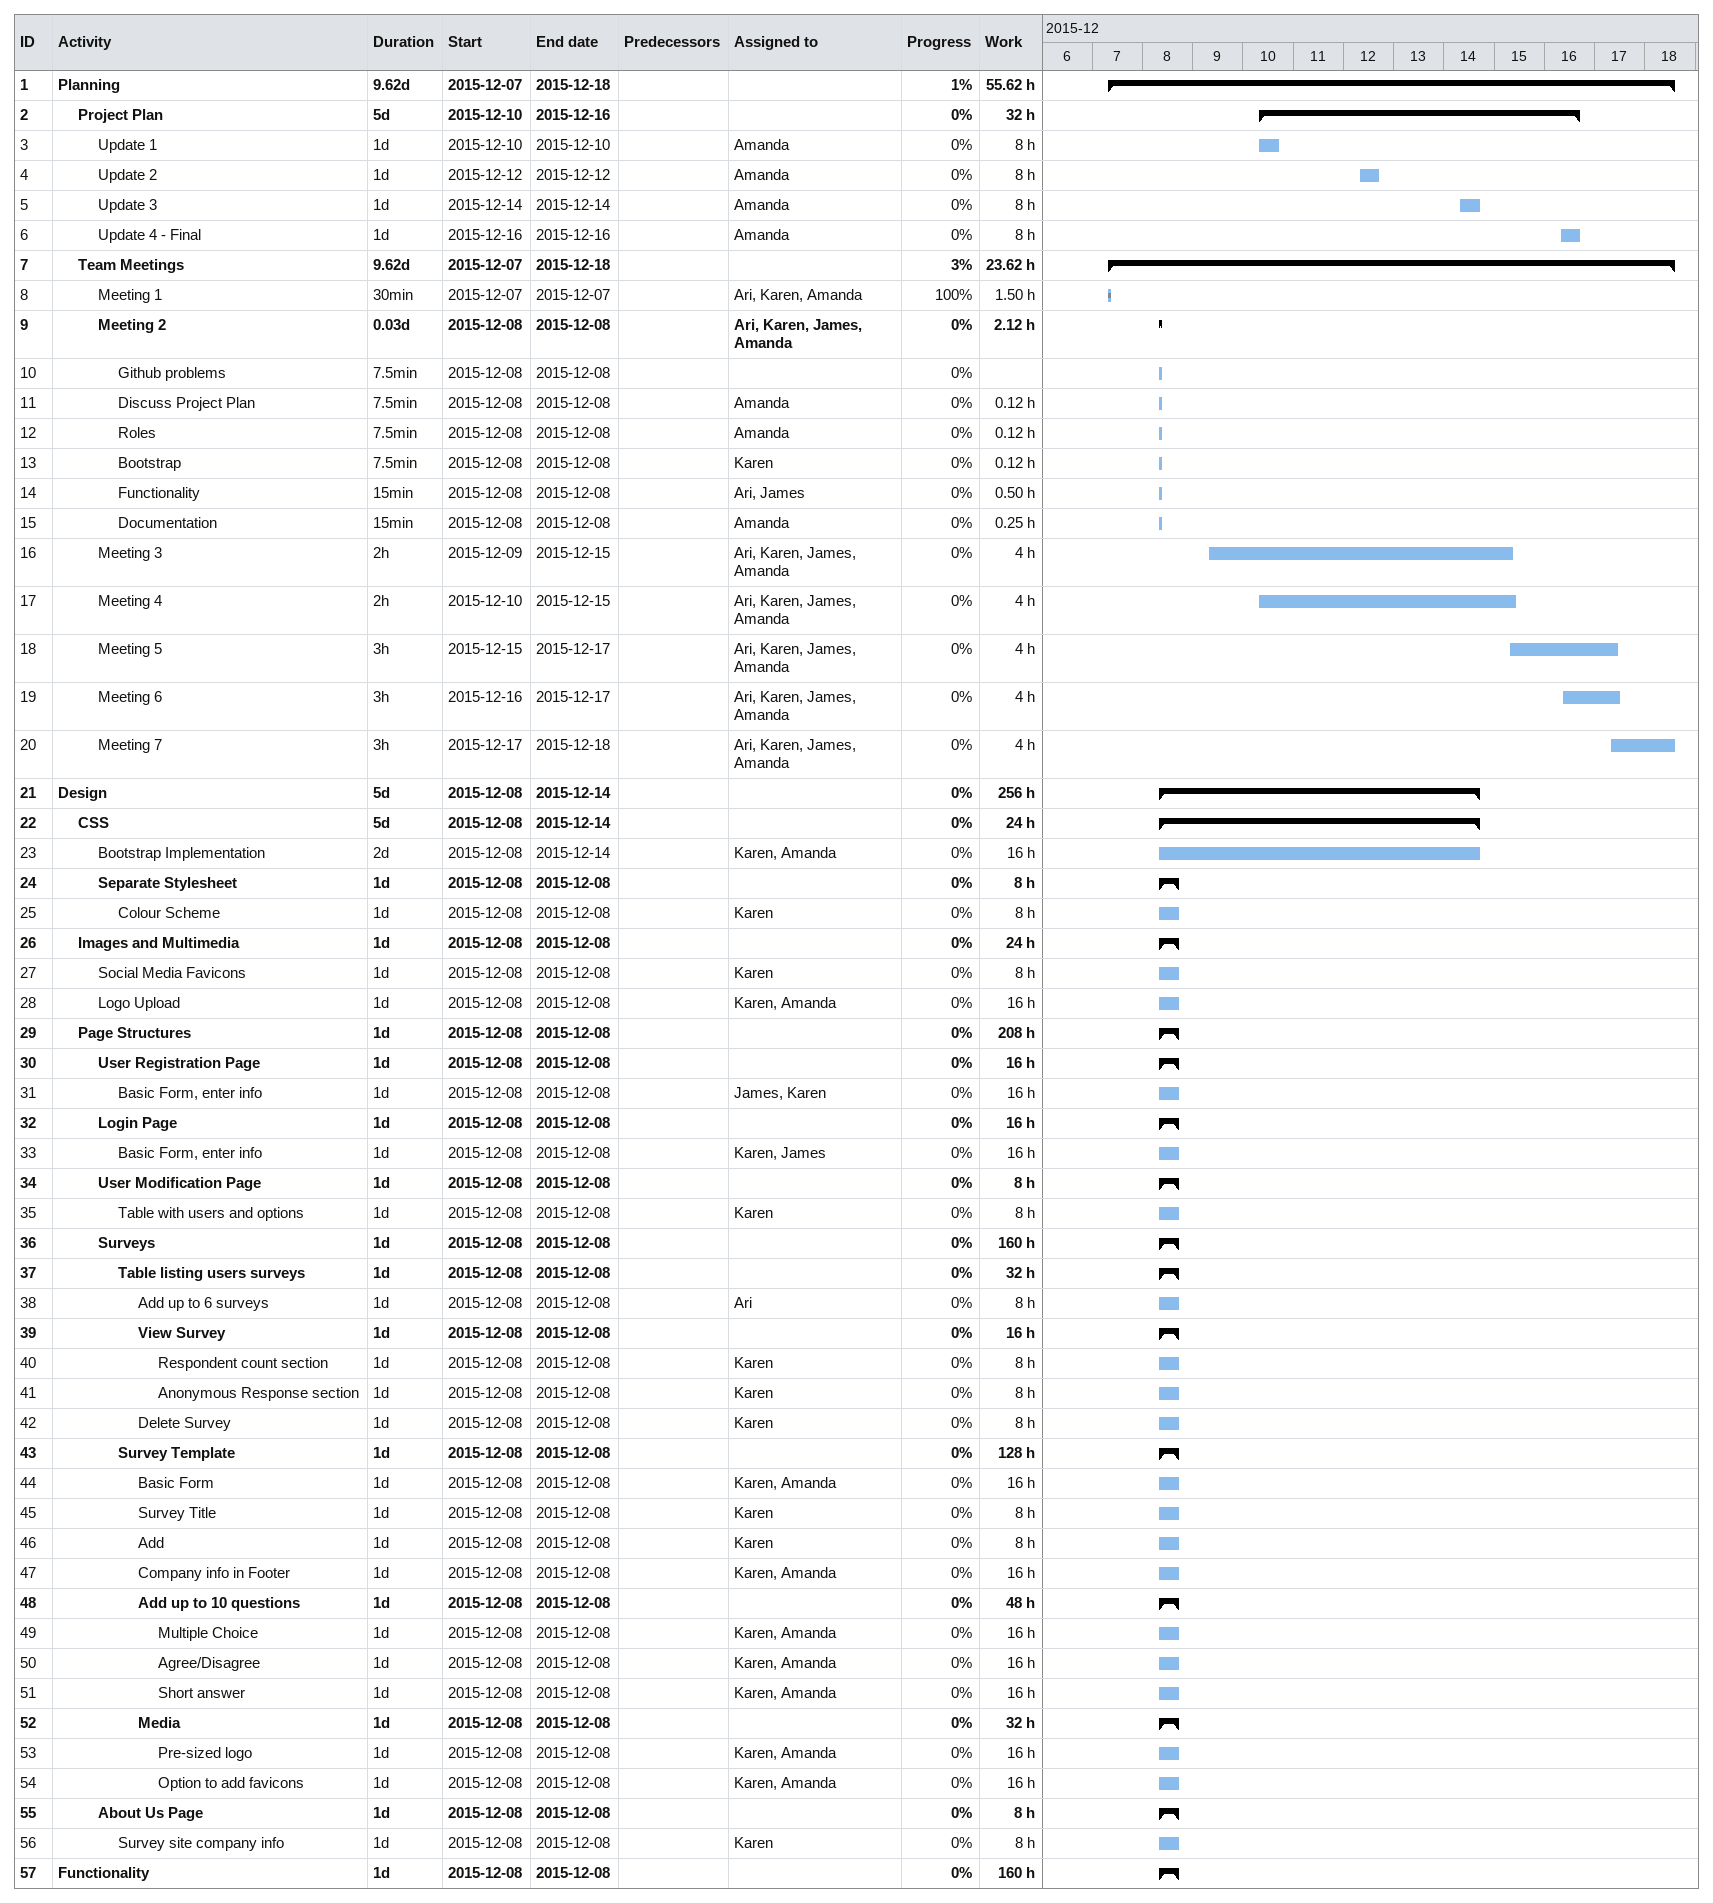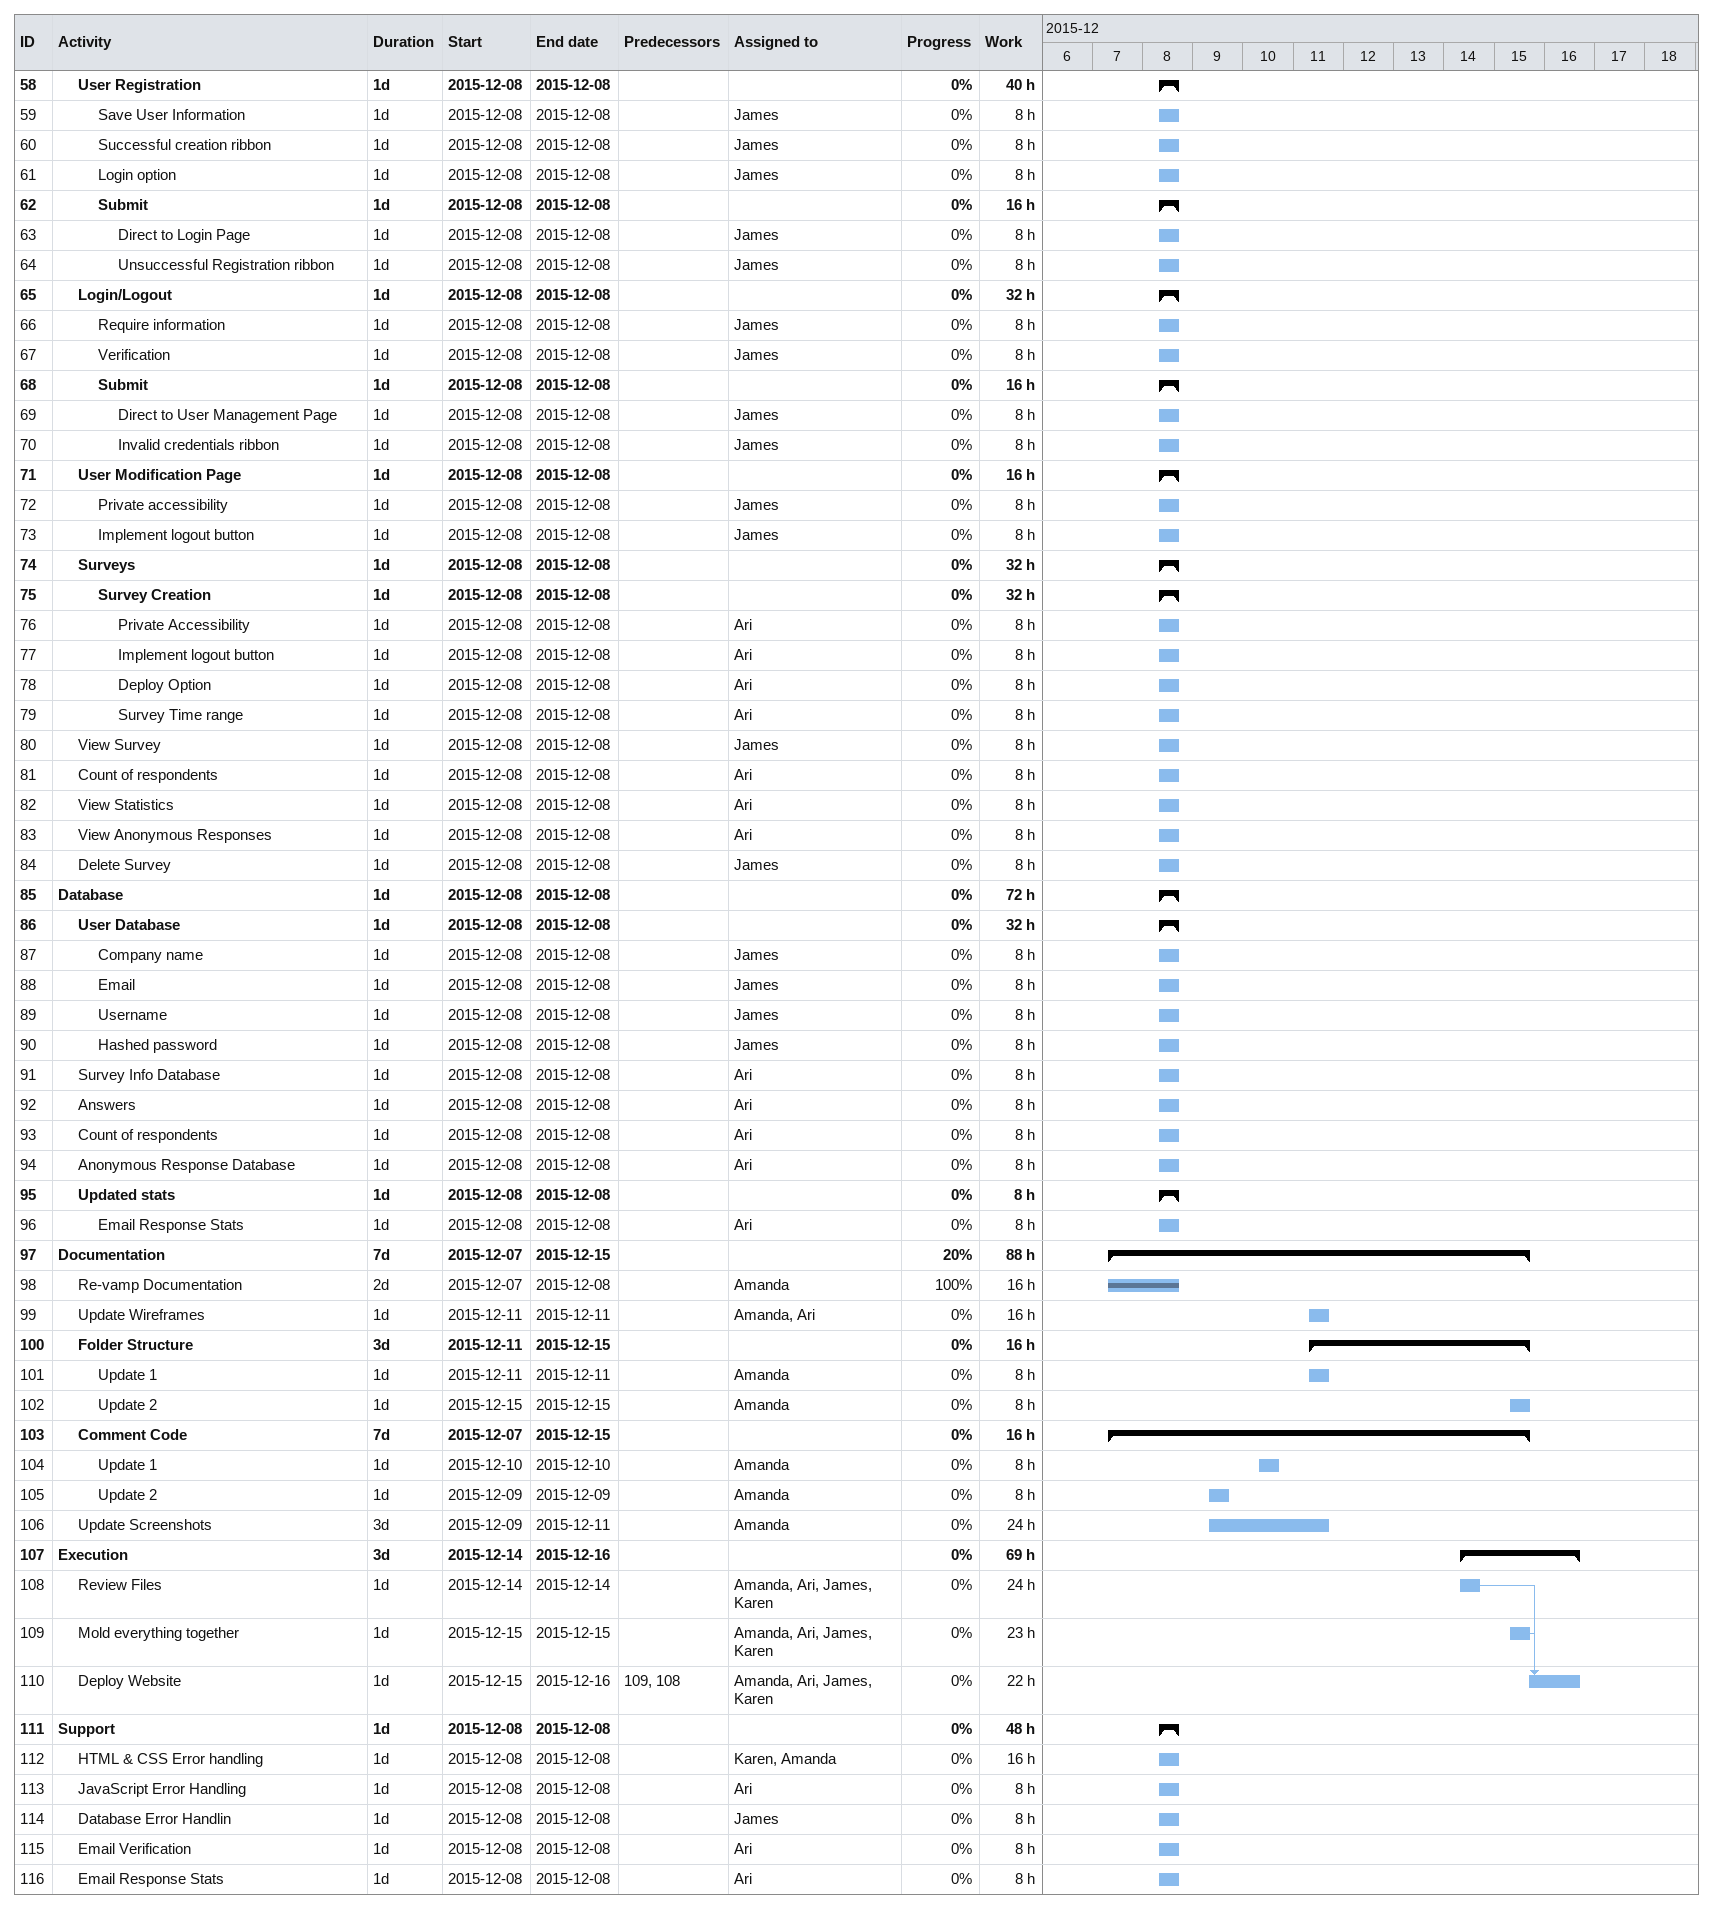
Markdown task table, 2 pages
| ID | Level | Task | Duration | Start | Finish | Predecessors | Resources | % complete | Work (h) |
|---|---|---|---|---|---|---|---|---|---|
| 1 | 1 | **Planning** | 9.62d | 2015-12-07 | 2015-12-18 |  |  | 1 | 55.62 |
| 2 | 2 | **Project Plan** | 5d | 2015-12-10 | 2015-12-16 |  |  | 0 | 32 |
| 3 | 3 | Update 1 | 1d | 2015-12-10 | 2015-12-10 |  | Amanda | 0 | 8 |
| 4 | 3 | Update 2 | 1d | 2015-12-12 | 2015-12-12 |  | Amanda | 0 | 8 |
| 5 | 3 | Update 3 | 1d | 2015-12-14 | 2015-12-14 |  | Amanda | 0 | 8 |
| 6 | 3 | Update 4 - Final | 1d | 2015-12-16 | 2015-12-16 |  | Amanda | 0 | 8 |
| 7 | 2 | **Team Meetings** | 9.62d | 2015-12-07 | 2015-12-18 |  |  | 3 | 23.62 |
| 8 | 3 | Meeting 1 | 30min | 2015-12-07 | 2015-12-07 |  | Ari, Karen, Amanda | 100 | 1.50 |
| 9 | 3 | **Meeting 2** | 0.03d | 2015-12-08 | 2015-12-08 |  | Ari, Karen, James, Amanda | 0 | 2.12 |
| 10 | 4 | Github problems | 7.5min | 2015-12-08 | 2015-12-08 |  |  | 0 |  |
| 11 | 4 | Discuss Project Plan | 7.5min | 2015-12-08 | 2015-12-08 |  | Amanda | 0 | 0.12 |
| 12 | 4 | Roles | 7.5min | 2015-12-08 | 2015-12-08 |  | Amanda | 0 | 0.12 |
| 13 | 4 | Bootstrap | 7.5min | 2015-12-08 | 2015-12-08 |  | Karen | 0 | 0.12 |
| 14 | 4 | Functionality | 15min | 2015-12-08 | 2015-12-08 |  | Ari, James | 0 | 0.50 |
| 15 | 4 | Documentation | 15min | 2015-12-08 | 2015-12-08 |  | Amanda | 0 | 0.25 |
| 16 | 3 | Meeting 3 | 2h | 2015-12-09 | 2015-12-15 |  | Ari, Karen, James, Amanda | 0 | 4 |
| 17 | 3 | Meeting 4 | 2h | 2015-12-10 | 2015-12-15 |  | Ari, Karen, James, Amanda | 0 | 4 |
| 18 | 3 | Meeting 5 | 3h | 2015-12-15 | 2015-12-17 |  | Ari, Karen, James, Amanda | 0 | 4 |
| 19 | 3 | Meeting 6 | 3h | 2015-12-16 | 2015-12-17 |  | Ari, Karen, James, Amanda | 0 | 4 |
| 20 | 3 | Meeting 7 | 3h | 2015-12-17 | 2015-12-18 |  | Ari, Karen, James, Amanda | 0 | 4 |
| 21 | 1 | **Design** | 5d | 2015-12-08 | 2015-12-14 |  |  | 0 | 256 |
| 22 | 2 | **CSS** | 5d | 2015-12-08 | 2015-12-14 |  |  | 0 | 24 |
| 23 | 3 | Bootstrap Implementation | 2d | 2015-12-08 | 2015-12-14 |  | Karen, Amanda | 0 | 16 |
| 24 | 3 | **Separate Stylesheet** | 1d | 2015-12-08 | 2015-12-08 |  |  | 0 | 8 |
| 25 | 4 | Colour Scheme | 1d | 2015-12-08 | 2015-12-08 |  | Karen | 0 | 8 |
| 26 | 2 | **Images and Multimedia** | 1d | 2015-12-08 | 2015-12-08 |  |  | 0 | 24 |
| 27 | 3 | Social Media Favicons | 1d | 2015-12-08 | 2015-12-08 |  | Karen | 0 | 8 |
| 28 | 3 | Logo Upload | 1d | 2015-12-08 | 2015-12-08 |  | Karen, Amanda | 0 | 16 |
| 29 | 2 | **Page Structures** | 1d | 2015-12-08 | 2015-12-08 |  |  | 0 | 208 |
| 30 | 3 | **User Registration Page** | 1d | 2015-12-08 | 2015-12-08 |  |  | 0 | 16 |
| 31 | 4 | Basic Form, enter info | 1d | 2015-12-08 | 2015-12-08 |  | James, Karen | 0 | 16 |
| 32 | 3 | **Login Page** | 1d | 2015-12-08 | 2015-12-08 |  |  | 0 | 16 |
| 33 | 4 | Basic Form, enter info | 1d | 2015-12-08 | 2015-12-08 |  | Karen, James | 0 | 16 |
| 34 | 3 | **User Modification Page** | 1d | 2015-12-08 | 2015-12-08 |  |  | 0 | 8 |
| 35 | 4 | Table with users and options | 1d | 2015-12-08 | 2015-12-08 |  | Karen | 0 | 8 |
| 36 | 3 | **Surveys** | 1d | 2015-12-08 | 2015-12-08 |  |  | 0 | 160 |
| 37 | 4 | **Table listing users surveys** | 1d | 2015-12-08 | 2015-12-08 |  |  | 0 | 32 |
| 38 | 5 | Add up to 6 surveys | 1d | 2015-12-08 | 2015-12-08 |  | Ari | 0 | 8 |
| 39 | 5 | **View Survey** | 1d | 2015-12-08 | 2015-12-08 |  |  | 0 | 16 |
| 40 | 6 | Respondent count section | 1d | 2015-12-08 | 2015-12-08 |  | Karen | 0 | 8 |
| 41 | 6 | Anonymous Response section | 1d | 2015-12-08 | 2015-12-08 |  | Karen | 0 | 8 |
| 42 | 5 | Delete Survey | 1d | 2015-12-08 | 2015-12-08 |  | Karen | 0 | 8 |
| 43 | 4 | **Survey Template** | 1d | 2015-12-08 | 2015-12-08 |  |  | 0 | 128 |
| 44 | 5 | Basic Form | 1d | 2015-12-08 | 2015-12-08 |  | Karen, Amanda | 0 | 16 |
| 45 | 5 | Survey Title | 1d | 2015-12-08 | 2015-12-08 |  | Karen | 0 | 8 |
| 46 | 5 | Add | 1d | 2015-12-08 | 2015-12-08 |  | Karen | 0 | 8 |
| 47 | 5 | Company info in Footer | 1d | 2015-12-08 | 2015-12-08 |  | Karen, Amanda | 0 | 16 |
| 48 | 5 | **Add up to 10 questions** | 1d | 2015-12-08 | 2015-12-08 |  |  | 0 | 48 |
| 49 | 6 | Multiple Choice | 1d | 2015-12-08 | 2015-12-08 |  | Karen, Amanda | 0 | 16 |
| 50 | 6 | Agree/Disagree | 1d | 2015-12-08 | 2015-12-08 |  | Karen, Amanda | 0 | 16 |
| 51 | 6 | Short answer | 1d | 2015-12-08 | 2015-12-08 |  | Karen, Amanda | 0 | 16 |
| 52 | 5 | **Media** | 1d | 2015-12-08 | 2015-12-08 |  |  | 0 | 32 |
| 53 | 6 | Pre-sized logo | 1d | 2015-12-08 | 2015-12-08 |  | Karen, Amanda | 0 | 16 |
| 54 | 6 | Option to add favicons | 1d | 2015-12-08 | 2015-12-08 |  | Karen, Amanda | 0 | 16 |
| 55 | 3 | **About Us Page** | 1d | 2015-12-08 | 2015-12-08 |  |  | 0 | 8 |
| 56 | 4 | Survey site company info | 1d | 2015-12-08 | 2015-12-08 |  | Karen | 0 | 8 |
| 57 | 1 | **Functionality** | 1d | 2015-12-08 | 2015-12-08 |  |  | 0 | 160 |
| 58 | 2 | **User Registration** | 1d | 2015-12-08 | 2015-12-08 |  |  | 0 | 40 |
| 59 | 3 | Save User Information | 1d | 2015-12-08 | 2015-12-08 |  | James | 0 | 8 |
| 60 | 3 | Successful creation ribbon | 1d | 2015-12-08 | 2015-12-08 |  | James | 0 | 8 |
| 61 | 3 | Login option | 1d | 2015-12-08 | 2015-12-08 |  | James | 0 | 8 |
| 62 | 3 | **Submit** | 1d | 2015-12-08 | 2015-12-08 |  |  | 0 | 16 |
| 63 | 4 | Direct to Login Page | 1d | 2015-12-08 | 2015-12-08 |  | James | 0 | 8 |
| 64 | 4 | Unsuccessful Registration ribbon | 1d | 2015-12-08 | 2015-12-08 |  | James | 0 | 8 |
| 65 | 2 | **Login/Logout** | 1d | 2015-12-08 | 2015-12-08 |  |  | 0 | 32 |
| 66 | 3 | Require information | 1d | 2015-12-08 | 2015-12-08 |  | James | 0 | 8 |
| 67 | 3 | Verification | 1d | 2015-12-08 | 2015-12-08 |  | James | 0 | 8 |
| 68 | 3 | **Submit** | 1d | 2015-12-08 | 2015-12-08 |  |  | 0 | 16 |
| 69 | 4 | Direct to User Management Page | 1d | 2015-12-08 | 2015-12-08 |  | James | 0 | 8 |
| 70 | 4 | Invalid credentials ribbon | 1d | 2015-12-08 | 2015-12-08 |  | James | 0 | 8 |
| 71 | 2 | **User Modification Page** | 1d | 2015-12-08 | 2015-12-08 |  |  | 0 | 16 |
| 72 | 3 | Private accessibility | 1d | 2015-12-08 | 2015-12-08 |  | James | 0 | 8 |
| 73 | 3 | Implement logout button | 1d | 2015-12-08 | 2015-12-08 |  | James | 0 | 8 |
| 74 | 2 | **Surveys** | 1d | 2015-12-08 | 2015-12-08 |  |  | 0 | 32 |
| 75 | 3 | **Survey Creation** | 1d | 2015-12-08 | 2015-12-08 |  |  | 0 | 32 |
| 76 | 4 | Private Accessibility | 1d | 2015-12-08 | 2015-12-08 |  | Ari | 0 | 8 |
| 77 | 4 | Implement logout button | 1d | 2015-12-08 | 2015-12-08 |  | Ari | 0 | 8 |
| 78 | 4 | Deploy Option | 1d | 2015-12-08 | 2015-12-08 |  | Ari | 0 | 8 |
| 79 | 4 | Survey Time range | 1d | 2015-12-08 | 2015-12-08 |  | Ari | 0 | 8 |
| 80 | 2 | View Survey | 1d | 2015-12-08 | 2015-12-08 |  | James | 0 | 8 |
| 81 | 2 | Count of respondents | 1d | 2015-12-08 | 2015-12-08 |  | Ari | 0 | 8 |
| 82 | 2 | View Statistics | 1d | 2015-12-08 | 2015-12-08 |  | Ari | 0 | 8 |
| 83 | 2 | View Anonymous Responses | 1d | 2015-12-08 | 2015-12-08 |  | Ari | 0 | 8 |
| 84 | 2 | Delete Survey | 1d | 2015-12-08 | 2015-12-08 |  | James | 0 | 8 |
| 85 | 1 | **Database** | 1d | 2015-12-08 | 2015-12-08 |  |  | 0 | 72 |
| 86 | 2 | **User Database** | 1d | 2015-12-08 | 2015-12-08 |  |  | 0 | 32 |
| 87 | 3 | Company name | 1d | 2015-12-08 | 2015-12-08 |  | James | 0 | 8 |
| 88 | 3 | Email | 1d | 2015-12-08 | 2015-12-08 |  | James | 0 | 8 |
| 89 | 3 | Username | 1d | 2015-12-08 | 2015-12-08 |  | James | 0 | 8 |
| 90 | 3 | Hashed password | 1d | 2015-12-08 | 2015-12-08 |  | James | 0 | 8 |
| 91 | 2 | Survey Info Database | 1d | 2015-12-08 | 2015-12-08 |  | Ari | 0 | 8 |
| 92 | 2 | Answers | 1d | 2015-12-08 | 2015-12-08 |  | Ari | 0 | 8 |
| 93 | 2 | Count of respondents | 1d | 2015-12-08 | 2015-12-08 |  | Ari | 0 | 8 |
| 94 | 2 | Anonymous Response Database | 1d | 2015-12-08 | 2015-12-08 |  | Ari | 0 | 8 |
| 95 | 2 | **Updated stats** | 1d | 2015-12-08 | 2015-12-08 |  |  | 0 | 8 |
| 96 | 3 | Email Response Stats | 1d | 2015-12-08 | 2015-12-08 |  | Ari | 0 | 8 |
| 97 | 1 | **Documentation** | 7d | 2015-12-07 | 2015-12-15 |  |  | 20 | 88 |
| 98 | 2 | Re-vamp Documentation | 2d | 2015-12-07 | 2015-12-08 |  | Amanda | 100 | 16 |
| 99 | 2 | Update Wireframes | 1d | 2015-12-11 | 2015-12-11 |  | Amanda, Ari | 0 | 16 |
| 100 | 2 | **Folder Structure** | 3d | 2015-12-11 | 2015-12-15 |  |  | 0 | 16 |
| 101 | 3 | Update 1 | 1d | 2015-12-11 | 2015-12-11 |  | Amanda | 0 | 8 |
| 102 | 3 | Update 2 | 1d | 2015-12-15 | 2015-12-15 |  | Amanda | 0 | 8 |
| 103 | 2 | **Comment Code** | 7d | 2015-12-07 | 2015-12-15 |  |  | 0 | 16 |
| 104 | 3 | Update 1 | 1d | 2015-12-10 | 2015-12-10 |  | Amanda | 0 | 8 |
| 105 | 3 | Update 2 | 1d | 2015-12-09 | 2015-12-09 |  | Amanda | 0 | 8 |
| 106 | 2 | Update Screenshots | 3d | 2015-12-09 | 2015-12-11 |  | Amanda | 0 | 24 |
| 107 | 1 | **Execution** | 3d | 2015-12-14 | 2015-12-16 |  |  | 0 | 69 |
| 108 | 2 | Review Files | 1d | 2015-12-14 | 2015-12-14 |  | Amanda, Ari, James, Karen | 0 | 24 |
| 109 | 2 | Mold everything together | 1d | 2015-12-15 | 2015-12-15 |  | Amanda, Ari, James, Karen | 0 | 23 |
| 110 | 2 | Deploy Website | 1d | 2015-12-15 | 2015-12-16 | 109, 108 | Amanda, Ari, James, Karen | 0 | 22 |
| 111 | 1 | **Support** | 1d | 2015-12-08 | 2015-12-08 |  |  | 0 | 48 |
| 112 | 2 | HTML & CSS Error handling | 1d | 2015-12-08 | 2015-12-08 |  | Karen, Amanda | 0 | 16 |
| 113 | 2 | JavaScript Error Handling | 1d | 2015-12-08 | 2015-12-08 |  | Ari | 0 | 8 |
| 114 | 2 | Database Error Handlin | 1d | 2015-12-08 | 2015-12-08 |  | James | 0 | 8 |
| 115 | 2 | Email Verification | 1d | 2015-12-08 | 2015-12-08 |  | Ari | 0 | 8 |
| 116 | 2 | Email Response Stats | 1d | 2015-12-08 | 2015-12-08 |  | Ari | 0 | 8 |
